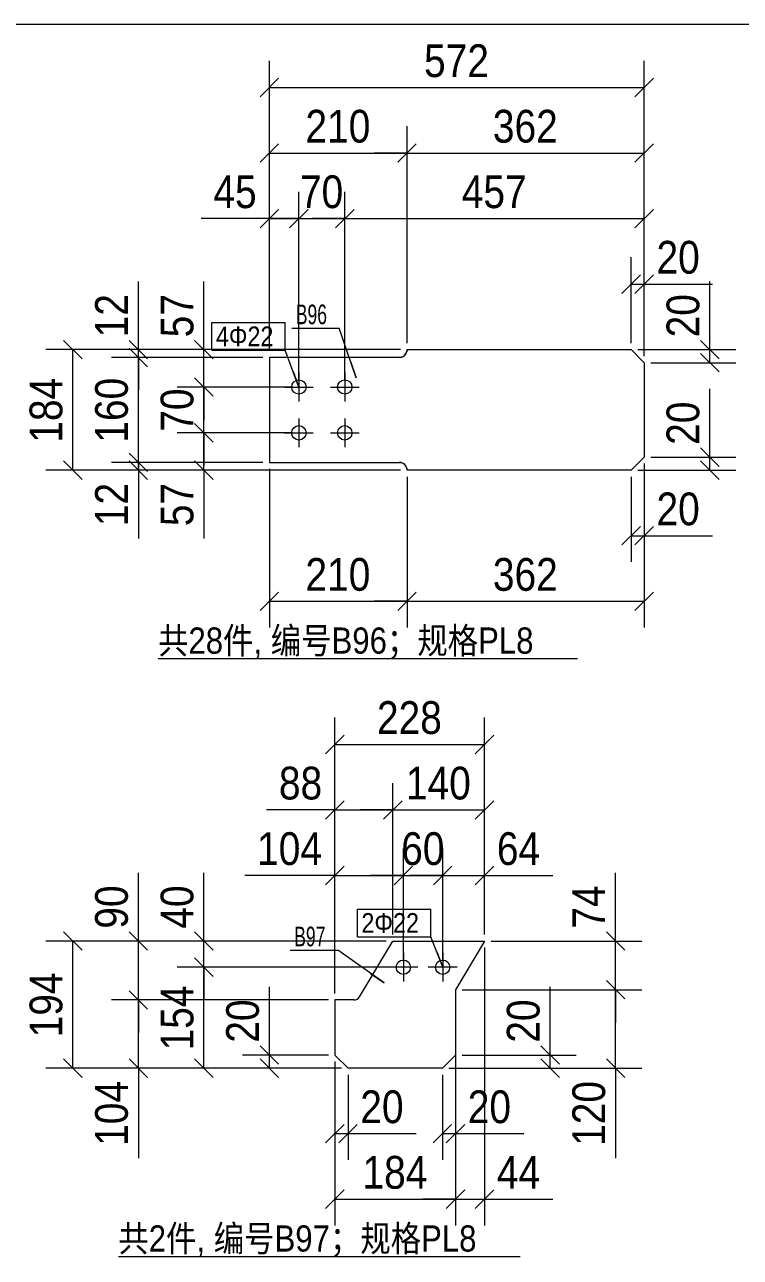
# Model space of a CAD drawing. Header units: inches. Extents: x 0 to 1938, y -2180 to 0.
# Drawn here: x 116 to 225.2, y -628.1 to -440 of the extents above; entities that cross this region are included whole.
import ezdxf

# ---------------------------------------------------------------- set-up
doc = ezdxf.new("R2010")
doc.units = ezdxf.units.IN
doc.header["$MEASUREMENT"] = 0
doc.linetypes.add('XKITLINE00', pattern=[0])
doc.linetypes.add('XKITLINE01', pattern=[4, 1, -1, 1, -1])
for name, color, linetype, lineweight in [('Bolt', 7, 'Continuous', 0), ('BoltMark', 3, 'Continuous', 0), ('DrawingSheet', 5, 'Continuous', 0), ('OtherObjectType', 1, 'Continuous', 0), ('Part', 2, 'Continuous', 0), ('PartMark', 3, 'Continuous', 0), ('Z-DIMENSIONS', 1, 'Continuous', 0)]:
    doc.layers.add(name, color=color, linetype=linetype, lineweight=lineweight)
doc.styles.add('Arial Narrow', font='ARIAL.TTF')
doc.styles.add('romsim', font='ARIAL.TTF')
doc.styles.add('宋体', font='ARIAL.TTF')

# ---------------------------------------------------------------- blocks, each defined once
blk = doc.blocks.new('*A197')
at = {"layer": 'Part', "color": 2, "linetype": 'XKITLINE00', "lineweight": 0}
for p, q in [((176.87, 375.4), (176.82, 375.09)), ((176.87, 375.4), (211.07, 375.4)), ((211.07, 375.4), (213.07, 373.4)), ((175.67, 374.2), (155.87, 374.2)), ((155.87, 374.2), (155.87, 358.2)), ((175.98, 374.24), (175.67, 374.2)), ((213.07, 373.4), (213.07, 359)), ((155.87, 358.2), (175.67, 358.2)), ((175.67, 358.2), (175.98, 358.16)), ((213.07, 359), (211.07, 357)), ((176.82, 357.31), (176.87, 357)), ((211.07, 357), (176.87, 357))]:
    blk.add_line(p, q, dxfattribs=at)
at = {"layer": 'Part', "color": 6, "linetype": 'XKITLINE01', "lineweight": 0}
for p, q in [((176.82, 375.09), (176.87, 375.4)), ((175.67, 374.2), (175.98, 374.24)), ((175.98, 358.16), (175.67, 358.2)), ((176.87, 357), (176.82, 357.31))]:
    blk.add_line(p, q, dxfattribs=at)
at = {"layer": 'Part', "color": 2, "linetype": 'XKITLINE00', "lineweight": 0}
for centre, start, end in [((175.67, 375.4), 285, 345), ((175.67, 357), 15, 75)]:
    blk.add_arc(centre, 1.2, start, end, dxfattribs=at)
at = {"layer": 'Part', "color": 6, "linetype": 'XKITLINE01', "lineweight": 0}
for centre, start, end in [((175.67, 375.4), 285, 345), ((175.67, 357), 15, 75)]:
    blk.add_arc(centre, 1.2, start, end, dxfattribs=at)
blk = doc.blocks.new('*A198')
at = {"layer": 'Bolt', "color": 2, "linetype": 'XKITLINE00', "lineweight": 0}
for p, q in [((160.37, 371.9), (160.37, 367.5)), ((167.37, 371.9), (167.37, 367.5)), ((158.17, 369.7), (162.57, 369.7)), ((165.17, 369.7), (169.57, 369.7)), ((160.37, 364.9), (160.37, 360.5)), ((167.37, 364.9), (167.37, 360.5)), ((158.17, 362.7), (162.57, 362.7)), ((165.17, 362.7), (169.57, 362.7))]:
    blk.add_line(p, q, dxfattribs=at)
for centre in [(160.37, 369.7), (167.37, 369.7), (160.37, 362.7), (167.37, 362.7)]:
    blk.add_circle(centre, 1.1, dxfattribs=at)
blk = doc.blocks.new('*A199')
at = {"layer": 'Part', "color": 2, "linetype": 'XKITLINE00', "lineweight": 0}
for p, q in [((169.62, 276.64), (174.7, 285.15)), ((174.7, 285.15), (188.7, 285.15)), ((188.7, 285.15), (184.27, 277.71)), ((169.46, 276.44), (169.62, 276.64)), ((184.27, 277.71), (184.27, 276.15)), ((168.76, 276.15), (165.87, 276.15)), ((165.87, 276.15), (165.87, 267.75)), ((168.76, 276.15), (169.02, 276.18)), ((169.02, 276.18), (169.26, 276.28)), ((169.26, 276.28), (169.46, 276.44)), ((184.27, 276.15), (184.27, 267.75)), ((165.87, 267.75), (167.87, 265.75)), ((184.27, 267.75), (182.27, 265.75)), ((182.27, 265.75), (167.87, 265.75))]:
    blk.add_line(p, q, dxfattribs=at)
blk = doc.blocks.new('*A200')
at = {"layer": 'Bolt', "color": 2, "linetype": 'XKITLINE00', "lineweight": 0}
for p, q in [((176.31, 283.35), (176.31, 278.95)), ((182.31, 283.35), (182.31, 278.95)), ((178.51, 281.15), (174.11, 281.15)), ((184.51, 281.15), (180.11, 281.15))]:
    blk.add_line(p, q, dxfattribs=at)
for centre in [(176.31, 281.15), (182.31, 281.15)]:
    blk.add_circle(centre, 1.1, dxfattribs=at)
blk = doc.blocks.new('*A237')
at = {"layer": 'DrawingSheet', "color": 5, "linetype": 'XKITLINE00', "lineweight": 0}
blk.add_line((635, 425), (5, 425), dxfattribs=at)
blk = doc.blocks.new('*A295')
at = {"layer": 'OtherObjectType', "color": 6, "linetype": 'XKITLINE00', "lineweight": 0}
blk.add_line((138.88, 328.25), (202.86, 328.25), dxfattribs=at)
at = {"layer": 'OtherObjectType', "color": 3, "style": '宋体', "width": 0.85}
blk.add_text('共28件, 编号B96；规格PL8', height=4, dxfattribs=at).set_placement((138.88, 329))
blk = doc.blocks.new('*A296')
at = {"layer": 'Z-DIMENSIONS', "color": 4, "linetype": 'XKITLINE00', "lineweight": 0}
for p, q in [((211.07, 376.4), (211.07, 389.5)), ((213.07, 374.4), (213.07, 389.5)), ((212.48, 386.81), (209.65, 383.99)), ((214.48, 386.81), (211.65, 383.99)), ((211.07, 385.4), (213.07, 385.4)), ((213.07, 385.4), (223.48, 385.4)), ((213.07, 385.4), (223.48, 385.4))]:
    blk.add_line(p, q, dxfattribs=at)
at = {"layer": 'Z-DIMENSIONS', "color": 7}
for p in [(211.07, 385.4), (213.07, 385.4)]:
    blk.add_point(p, dxfattribs=at)
at = {"layer": 'Z-DIMENSIONS', "color": 7, "style": 'Arial Narrow', "width": 0.85}
blk.add_text('20', height=5, dxfattribs=at).set_placement((214.94, 387))
blk = doc.blocks.new('*A297')
at = {"layer": 'Z-DIMENSIONS', "color": 4, "linetype": 'XKITLINE00', "lineweight": 0}
for p, q in [((213.07, 358), (213.07, 343)), ((211.07, 356), (211.07, 343)), ((212.48, 348.41), (209.65, 345.59)), ((214.48, 348.41), (211.65, 345.59)), ((211.07, 347), (213.07, 347)), ((213.07, 347), (223.48, 347)), ((213.07, 347), (223.48, 347))]:
    blk.add_line(p, q, dxfattribs=at)
at = {"layer": 'Z-DIMENSIONS', "color": 7}
for p in [(211.07, 347), (213.07, 347)]:
    blk.add_point(p, dxfattribs=at)
at = {"layer": 'Z-DIMENSIONS', "color": 7, "style": 'Arial Narrow', "width": 0.85}
blk.add_text('20', height=5, dxfattribs=at).set_placement((214.94, 348.6))
blk = doc.blocks.new('*A298')
at = {"layer": 'Z-DIMENSIONS', "color": 4, "linetype": 'XKITLINE00', "lineweight": 0}
for p, q in [((223.07, 359), (223.07, 369.42)), ((223.07, 359), (223.07, 369.42)), ((221.65, 360.41), (224.48, 357.59)), ((214.07, 359), (227.07, 359)), ((221.65, 358.41), (224.48, 355.59)), ((223.07, 357), (223.07, 359)), ((212.07, 357), (227.07, 357))]:
    blk.add_line(p, q, dxfattribs=at)
at = {"layer": 'Z-DIMENSIONS', "color": 7}
for p in [(223.07, 359), (223.07, 357)]:
    blk.add_point(p, dxfattribs=at)
at = {"layer": 'Z-DIMENSIONS', "color": 7, "style": 'Arial Narrow', "width": 0.85}
blk.add_text('20', height=5, rotation=90.0002, dxfattribs=at).set_placement((221.47, 360.87))
blk = doc.blocks.new('*A299')
at = {"layer": 'Z-DIMENSIONS', "color": 4, "linetype": 'XKITLINE00', "lineweight": 0}
for p, q in [((223.07, 375.4), (223.07, 385.82)), ((223.07, 375.4), (223.07, 385.82)), ((221.65, 376.81), (224.48, 373.99)), ((212.07, 375.4), (227.07, 375.4)), ((221.65, 374.81), (224.48, 371.99)), ((223.07, 373.4), (223.07, 375.4)), ((214.07, 373.4), (227.07, 373.4))]:
    blk.add_line(p, q, dxfattribs=at)
at = {"layer": 'Z-DIMENSIONS', "color": 7}
for p in [(223.07, 375.4), (223.07, 373.4)]:
    blk.add_point(p, dxfattribs=at)
at = {"layer": 'Z-DIMENSIONS', "color": 7, "style": 'Arial Narrow', "width": 0.85}
blk.add_text('20', height=5, rotation=90.0002, dxfattribs=at).set_placement((221.47, 377.27))
blk = doc.blocks.new('*A300')
at = {"layer": 'Z-DIMENSIONS', "color": 4, "linetype": 'XKITLINE00', "lineweight": 0}
for p, q in [((167.37, 370.7), (167.37, 399.5)), ((213.07, 374.4), (213.07, 399.5)), ((167.37, 395.4), (162.37, 395.4)), ((168.78, 396.81), (165.95, 393.99)), ((167.37, 395.4), (213.07, 395.4)), ((214.48, 396.81), (211.65, 393.99))]:
    blk.add_line(p, q, dxfattribs=at)
at = {"layer": 'Z-DIMENSIONS', "color": 7}
for p in [(167.37, 395.4), (213.07, 395.4)]:
    blk.add_point(p, dxfattribs=at)
at = {"layer": 'Z-DIMENSIONS', "color": 7, "style": 'Arial Narrow', "width": 0.85}
blk.add_text('457', height=5, dxfattribs=at).set_placement((185.22, 397))
blk = doc.blocks.new('*A301')
at = {"layer": 'Z-DIMENSIONS', "color": 4, "linetype": 'XKITLINE00', "lineweight": 0}
for p, q in [((160.37, 370.7), (160.37, 399.5)), ((167.37, 370.7), (167.37, 399.5)), ((160.37, 395.4), (155.37, 395.4)), ((161.78, 396.81), (158.95, 393.99)), ((160.37, 395.4), (167.37, 395.4)), ((168.78, 396.81), (165.95, 393.99)), ((167.37, 395.4), (172.37, 395.4))]:
    blk.add_line(p, q, dxfattribs=at)
at = {"layer": 'Z-DIMENSIONS', "color": 7}
for p in [(160.37, 395.4), (167.37, 395.4)]:
    blk.add_point(p, dxfattribs=at)
at = {"layer": 'Z-DIMENSIONS', "color": 7, "style": 'Arial Narrow', "width": 0.85}
blk.add_text('70', height=5, dxfattribs=at).set_placement((160.53, 397))
blk = doc.blocks.new('*A302')
at = {"layer": 'Z-DIMENSIONS', "color": 4, "linetype": 'XKITLINE00', "lineweight": 0}
for p, q in [((155.87, 375.2), (155.87, 399.5)), ((160.37, 370.7), (160.37, 399.5)), ((155.87, 395.4), (145.45, 395.4)), ((155.87, 395.4), (145.45, 395.4)), ((157.28, 396.81), (154.45, 393.99)), ((155.87, 395.4), (160.37, 395.4)), ((161.78, 396.81), (158.95, 393.99)), ((160.37, 395.4), (165.37, 395.4))]:
    blk.add_line(p, q, dxfattribs=at)
at = {"layer": 'Z-DIMENSIONS', "color": 7}
for p in [(155.87, 395.4), (160.37, 395.4)]:
    blk.add_point(p, dxfattribs=at)
at = {"layer": 'Z-DIMENSIONS', "color": 7, "style": 'Arial Narrow', "width": 0.85}
blk.add_text('45', height=5, dxfattribs=at).set_placement((147.32, 397))
blk = doc.blocks.new('*A303')
at = {"layer": 'Z-DIMENSIONS', "color": 4, "linetype": 'XKITLINE00', "lineweight": 0}
for p, q in [((145.87, 375.4), (145.87, 385.82)), ((145.87, 375.4), (145.87, 385.82)), ((144.45, 376.81), (147.28, 373.99)), ((175.87, 375.4), (141.77, 375.4)), ((145.87, 369.7), (145.87, 375.4)), ((144.45, 371.11), (147.28, 368.29)), ((159.37, 369.7), (141.77, 369.7)), ((145.87, 369.7), (145.87, 364.7))]:
    blk.add_line(p, q, dxfattribs=at)
at = {"layer": 'Z-DIMENSIONS', "color": 7}
for p in [(145.87, 375.4), (145.87, 369.7)]:
    blk.add_point(p, dxfattribs=at)
at = {"layer": 'Z-DIMENSIONS', "color": 7, "style": 'Arial Narrow', "width": 0.85}
blk.add_text('57', height=5, rotation=90.0002, dxfattribs=at).set_placement((144.27, 377.28))
blk = doc.blocks.new('*A304')
at = {"layer": 'Z-DIMENSIONS', "color": 4, "linetype": 'XKITLINE00', "lineweight": 0}
for p, q in [((145.87, 369.7), (145.87, 374.7)), ((144.45, 371.11), (147.28, 368.29)), ((159.37, 369.7), (141.77, 369.7)), ((145.87, 362.7), (145.87, 369.7)), ((144.45, 364.11), (147.28, 361.29)), ((159.37, 362.7), (141.77, 362.7)), ((145.87, 362.7), (145.87, 357.7))]:
    blk.add_line(p, q, dxfattribs=at)
at = {"layer": 'Z-DIMENSIONS', "color": 7}
for p in [(145.87, 369.7), (145.87, 362.7)]:
    blk.add_point(p, dxfattribs=at)
at = {"layer": 'Z-DIMENSIONS', "color": 7, "style": 'Arial Narrow', "width": 0.85}
blk.add_text('70', height=5, rotation=90.0002, dxfattribs=at).set_placement((144.27, 362.87))
blk = doc.blocks.new('*A305')
at = {"layer": 'Z-DIMENSIONS', "color": 4, "linetype": 'XKITLINE00', "lineweight": 0}
for p, q in [((145.87, 362.7), (145.87, 367.7)), ((144.45, 364.11), (147.28, 361.29)), ((159.37, 362.7), (141.77, 362.7)), ((145.87, 357), (145.87, 362.7)), ((144.45, 358.41), (147.28, 355.59)), ((175.87, 357), (141.77, 357)), ((145.87, 357), (145.87, 346.58)), ((145.87, 357), (145.87, 346.58))]:
    blk.add_line(p, q, dxfattribs=at)
at = {"layer": 'Z-DIMENSIONS', "color": 7}
for p in [(145.87, 362.7), (145.87, 357)]:
    blk.add_point(p, dxfattribs=at)
at = {"layer": 'Z-DIMENSIONS', "color": 7, "style": 'Arial Narrow', "width": 0.85}
blk.add_text('57', height=5, rotation=90.0002, dxfattribs=at).set_placement((144.27, 348.46))
blk = doc.blocks.new('*A306')
at = {"layer": 'Z-DIMENSIONS', "color": 4, "linetype": 'XKITLINE00', "lineweight": 0}
for p, q in [((176.87, 376.4), (176.87, 409.5)), ((213.07, 374.4), (213.07, 409.5)), ((178.28, 406.81), (175.45, 403.99)), ((214.48, 406.81), (211.65, 403.99)), ((176.87, 405.4), (171.87, 405.4)), ((176.87, 405.4), (213.07, 405.4))]:
    blk.add_line(p, q, dxfattribs=at)
at = {"layer": 'Z-DIMENSIONS', "color": 7}
for p in [(176.87, 405.4), (213.07, 405.4)]:
    blk.add_point(p, dxfattribs=at)
at = {"layer": 'Z-DIMENSIONS', "color": 7, "style": 'Arial Narrow', "width": 0.85}
blk.add_text('362', height=5, dxfattribs=at).set_placement((189.97, 407))
blk = doc.blocks.new('*A307')
at = {"layer": 'Z-DIMENSIONS', "color": 4, "linetype": 'XKITLINE00', "lineweight": 0}
for p, q in [((155.87, 375.2), (155.87, 409.5)), ((176.87, 376.4), (176.87, 409.5)), ((157.28, 406.81), (154.45, 403.99)), ((178.28, 406.81), (175.45, 403.99)), ((155.87, 405.4), (176.87, 405.4)), ((176.87, 405.4), (181.87, 405.4))]:
    blk.add_line(p, q, dxfattribs=at)
at = {"layer": 'Z-DIMENSIONS', "color": 7}
for p in [(155.87, 405.4), (176.87, 405.4)]:
    blk.add_point(p, dxfattribs=at)
at = {"layer": 'Z-DIMENSIONS', "color": 7, "style": 'Arial Narrow', "width": 0.85}
blk.add_text('210', height=5, dxfattribs=at).set_placement((161.37, 407))
blk = doc.blocks.new('*A308')
at = {"layer": 'Z-DIMENSIONS', "color": 4, "linetype": 'XKITLINE00', "lineweight": 0}
for p, q in [((213.07, 358), (213.07, 333)), ((176.87, 356), (176.87, 333)), ((176.87, 337), (171.87, 337)), ((178.28, 338.41), (175.45, 335.59)), ((176.87, 337), (213.07, 337)), ((214.48, 338.41), (211.65, 335.59))]:
    blk.add_line(p, q, dxfattribs=at)
at = {"layer": 'Z-DIMENSIONS', "color": 7}
for p in [(176.87, 337), (213.07, 337)]:
    blk.add_point(p, dxfattribs=at)
at = {"layer": 'Z-DIMENSIONS', "color": 7, "style": 'Arial Narrow', "width": 0.85}
blk.add_text('362', height=5, dxfattribs=at).set_placement((189.97, 338.6))
blk = doc.blocks.new('*A309')
at = {"layer": 'Z-DIMENSIONS', "color": 4, "linetype": 'XKITLINE00', "lineweight": 0}
for p, q in [((155.87, 357.2), (155.87, 333)), ((176.87, 356), (176.87, 333)), ((157.28, 338.41), (154.45, 335.59)), ((155.87, 337), (176.87, 337)), ((178.28, 338.41), (175.45, 335.59)), ((176.87, 337), (181.87, 337))]:
    blk.add_line(p, q, dxfattribs=at)
at = {"layer": 'Z-DIMENSIONS', "color": 7}
for p in [(155.87, 337), (176.87, 337)]:
    blk.add_point(p, dxfattribs=at)
at = {"layer": 'Z-DIMENSIONS', "color": 7, "style": 'Arial Narrow', "width": 0.85}
blk.add_text('210', height=5, dxfattribs=at).set_placement((161.37, 338.6))
blk = doc.blocks.new('*A310')
at = {"layer": 'Z-DIMENSIONS', "color": 4, "linetype": 'XKITLINE00', "lineweight": 0}
for p, q in [((135.87, 375.4), (135.87, 385.82)), ((135.87, 375.4), (135.87, 385.82)), ((134.45, 376.81), (137.28, 373.99)), ((175.87, 375.4), (131.77, 375.4)), ((134.45, 375.61), (137.28, 372.79)), ((135.87, 374.2), (135.87, 375.4)), ((154.87, 374.2), (131.77, 374.2)), ((135.87, 374.2), (135.87, 369.2))]:
    blk.add_line(p, q, dxfattribs=at)
at = {"layer": 'Z-DIMENSIONS', "color": 7}
for p in [(135.87, 375.4), (135.87, 374.2)]:
    blk.add_point(p, dxfattribs=at)
at = {"layer": 'Z-DIMENSIONS', "color": 7, "style": 'Arial Narrow', "width": 0.85}
blk.add_text('12', height=5, rotation=90.0002, dxfattribs=at).set_placement((134.27, 377.28))
blk = doc.blocks.new('*A311')
at = {"layer": 'Z-DIMENSIONS', "color": 4, "linetype": 'XKITLINE00', "lineweight": 0}
for p, q in [((135.87, 374.2), (135.87, 379.2)), ((134.45, 375.61), (137.28, 372.79)), ((154.87, 374.2), (131.77, 374.2)), ((135.87, 358.2), (135.87, 374.2)), ((134.45, 359.61), (137.28, 356.79)), ((154.87, 358.2), (131.77, 358.2)), ((135.87, 358.2), (135.87, 353.2))]:
    blk.add_line(p, q, dxfattribs=at)
at = {"layer": 'Z-DIMENSIONS', "color": 7}
for p in [(135.87, 374.2), (135.87, 358.2)]:
    blk.add_point(p, dxfattribs=at)
at = {"layer": 'Z-DIMENSIONS', "color": 7, "style": 'Arial Narrow', "width": 0.85}
blk.add_text('160', height=5, rotation=90.0002, dxfattribs=at).set_placement((134.27, 361.2))
blk = doc.blocks.new('*A312')
at = {"layer": 'Z-DIMENSIONS', "color": 4, "linetype": 'XKITLINE00', "lineweight": 0}
for p, q in [((135.87, 358.2), (135.87, 363.2)), ((134.45, 359.61), (137.28, 356.79)), ((154.87, 358.2), (131.77, 358.2)), ((134.45, 358.41), (137.28, 355.59)), ((135.87, 357), (135.87, 358.2)), ((175.87, 357), (131.77, 357)), ((135.87, 357), (135.87, 346.58)), ((135.87, 357), (135.87, 346.58))]:
    blk.add_line(p, q, dxfattribs=at)
at = {"layer": 'Z-DIMENSIONS', "color": 7}
for p in [(135.87, 358.2), (135.87, 357)]:
    blk.add_point(p, dxfattribs=at)
at = {"layer": 'Z-DIMENSIONS', "color": 7, "style": 'Arial Narrow', "width": 0.85}
blk.add_text('12', height=5, rotation=90.0002, dxfattribs=at).set_placement((134.27, 348.46))
blk = doc.blocks.new('*A313')
at = {"layer": 'Z-DIMENSIONS', "color": 4, "linetype": 'XKITLINE00', "lineweight": 0}
for p, q in [((155.87, 375.2), (155.87, 419.5)), ((213.07, 374.4), (213.07, 419.5)), ((157.28, 416.81), (154.45, 413.99)), ((214.48, 416.81), (211.65, 413.99)), ((155.87, 415.4), (213.07, 415.4))]:
    blk.add_line(p, q, dxfattribs=at)
at = {"layer": 'Z-DIMENSIONS', "color": 7}
for p in [(155.87, 415.4), (213.07, 415.4)]:
    blk.add_point(p, dxfattribs=at)
at = {"layer": 'Z-DIMENSIONS', "color": 7, "style": 'Arial Narrow', "width": 0.85}
blk.add_text('572', height=5, dxfattribs=at).set_placement((179.47, 417))
blk = doc.blocks.new('*A314')
at = {"layer": 'Z-DIMENSIONS', "color": 4, "linetype": 'XKITLINE00', "lineweight": 0}
for p, q in [((124.45, 376.81), (127.28, 373.99)), ((175.87, 375.4), (121.77, 375.4)), ((125.87, 357), (125.87, 375.4)), ((124.45, 358.41), (127.28, 355.59)), ((175.87, 357), (121.77, 357))]:
    blk.add_line(p, q, dxfattribs=at)
at = {"layer": 'Z-DIMENSIONS', "color": 7}
for p in [(125.87, 375.4), (125.87, 357)]:
    blk.add_point(p, dxfattribs=at)
at = {"layer": 'Z-DIMENSIONS', "color": 7, "style": 'Arial Narrow', "width": 0.85}
blk.add_text('184', height=5, rotation=90.0002, dxfattribs=at).set_placement((124.27, 361.2))
blk = doc.blocks.new('*A315')
at = {"layer": 'PartMark', "color": 4, "linetype": 'XKITLINE00', "lineweight": 0}
for p, q in [((159.3, 378.68), (166.54, 378.68)), ((169.13, 371.12), (166.54, 378.68)), ((168.32, 373.48), (169.13, 371.12))]:
    blk.add_line(p, q, dxfattribs=at)
at = {"layer": 'PartMark', "color": 1, "style": 'romsim', "width": 0.6375}
blk.add_text('B96', height=3, dxfattribs=at).set_placement((159.9, 379.28))
blk = doc.blocks.new('*A316')
at = {"layer": 'BoltMark', "color": 1, "linetype": 'XKITLINE00', "lineweight": 0}
for p, q in [((147.1, 379.53), (158.29, 379.53)), ((147.1, 375.33), (147.1, 379.53)), ((158.29, 375.33), (158.29, 379.53)), ((147.1, 375.33), (158.29, 375.33)), ((160.37, 369.7), (158.29, 375.33)), ((159.5, 372.05), (160.37, 369.7))]:
    blk.add_line(p, q, dxfattribs=at)
at = {"layer": 'BoltMark', "color": 4, "style": '宋体', "width": 0.85}
blk.add_text('4Φ22', height=3, dxfattribs=at).set_placement((147.7, 375.93))
blk = doc.blocks.new('*A317')
at = {"layer": 'OtherObjectType', "color": 6, "linetype": 'XKITLINE00', "lineweight": 0}
blk.add_line((132.82, 237), (194.14, 237), dxfattribs=at)
at = {"layer": 'OtherObjectType', "color": 3, "style": '宋体', "width": 0.85}
blk.add_text('共2件, 编号B97；规格PL8', height=4, dxfattribs=at).set_placement((132.82, 237.75))
blk = doc.blocks.new('*A318')
at = {"layer": 'Z-DIMENSIONS', "color": 4, "linetype": 'XKITLINE00', "lineweight": 0}
for p, q in [((165.87, 266.75), (165.87, 251.75)), ((167.87, 264.75), (167.87, 251.75)), ((167.28, 257.16), (164.45, 254.34)), ((169.28, 257.16), (166.45, 254.34)), ((165.87, 255.75), (167.87, 255.75)), ((167.87, 255.75), (178.28, 255.75)), ((167.87, 255.75), (178.28, 255.75))]:
    blk.add_line(p, q, dxfattribs=at)
at = {"layer": 'Z-DIMENSIONS', "color": 7}
for p in [(165.87, 255.75), (167.87, 255.75)]:
    blk.add_point(p, dxfattribs=at)
at = {"layer": 'Z-DIMENSIONS', "color": 7, "style": 'Arial Narrow', "width": 0.85}
blk.add_text('20', height=5, dxfattribs=at).set_placement((169.74, 257.35))
blk = doc.blocks.new('*A319')
at = {"layer": 'Z-DIMENSIONS', "color": 4, "linetype": 'XKITLINE00', "lineweight": 0}
for p, q in [((184.27, 266.75), (184.27, 251.75)), ((182.27, 264.75), (182.27, 251.75)), ((183.68, 257.16), (180.85, 254.34)), ((185.68, 257.16), (182.85, 254.34)), ((182.27, 255.75), (184.27, 255.75)), ((184.27, 255.75), (194.68, 255.75)), ((184.27, 255.75), (194.68, 255.75))]:
    blk.add_line(p, q, dxfattribs=at)
at = {"layer": 'Z-DIMENSIONS', "color": 7}
for p in [(182.27, 255.75), (184.27, 255.75)]:
    blk.add_point(p, dxfattribs=at)
at = {"layer": 'Z-DIMENSIONS', "color": 7, "style": 'Arial Narrow', "width": 0.85}
blk.add_text('20', height=5, dxfattribs=at).set_placement((186.14, 257.35))
blk = doc.blocks.new('*A320')
at = {"layer": 'Z-DIMENSIONS', "color": 4, "linetype": 'XKITLINE00', "lineweight": 0}
for p, q in [((155.87, 267.75), (155.87, 278.17)), ((155.87, 267.75), (155.87, 278.17)), ((154.45, 269.16), (157.28, 266.34)), ((164.87, 267.75), (151.77, 267.75)), ((154.45, 267.16), (157.28, 264.34)), ((155.87, 265.75), (155.87, 267.75)), ((166.87, 265.75), (151.77, 265.75))]:
    blk.add_line(p, q, dxfattribs=at)
at = {"layer": 'Z-DIMENSIONS', "color": 7}
for p in [(155.87, 267.75), (155.87, 265.75)]:
    blk.add_point(p, dxfattribs=at)
at = {"layer": 'Z-DIMENSIONS', "color": 7, "style": 'Arial Narrow', "width": 0.85}
blk.add_text('20', height=5, rotation=90.0002, dxfattribs=at).set_placement((154.27, 269.63))
blk = doc.blocks.new('*A321')
at = {"layer": 'Z-DIMENSIONS', "color": 4, "linetype": 'XKITLINE00', "lineweight": 0}
for p, q in [((198.7, 267.75), (198.7, 278.17)), ((198.7, 267.75), (198.7, 278.17)), ((197.29, 269.16), (200.12, 266.34)), ((185.27, 267.75), (202.7, 267.75)), ((197.29, 267.16), (200.12, 264.34)), ((198.7, 265.75), (198.7, 267.75)), ((183.27, 265.75), (202.7, 265.75))]:
    blk.add_line(p, q, dxfattribs=at)
at = {"layer": 'Z-DIMENSIONS', "color": 7}
for p in [(198.7, 267.75), (198.7, 265.75)]:
    blk.add_point(p, dxfattribs=at)
at = {"layer": 'Z-DIMENSIONS', "color": 7, "style": 'Arial Narrow', "width": 0.85}
blk.add_text('20', height=5, rotation=90.0002, dxfattribs=at).set_placement((197.1, 269.63))
blk = doc.blocks.new('*A322')
at = {"layer": 'Z-DIMENSIONS', "color": 4, "linetype": 'XKITLINE00', "lineweight": 0}
for p, q in [((182.31, 282.15), (182.31, 299.25)), ((188.7, 286.15), (188.7, 299.25)), ((183.73, 296.56), (180.9, 293.74)), ((190.12, 296.56), (187.29, 293.74)), ((182.31, 295.15), (177.31, 295.15)), ((182.31, 295.15), (188.7, 295.15)), ((188.7, 295.15), (199.12, 295.15)), ((188.7, 295.15), (199.12, 295.15))]:
    blk.add_line(p, q, dxfattribs=at)
at = {"layer": 'Z-DIMENSIONS', "color": 7}
for p in [(182.31, 295.15), (188.7, 295.15)]:
    blk.add_point(p, dxfattribs=at)
at = {"layer": 'Z-DIMENSIONS', "color": 7, "style": 'Arial Narrow', "width": 0.85}
blk.add_text('64', height=5, dxfattribs=at).set_placement((190.58, 296.75))
blk = doc.blocks.new('*A323')
at = {"layer": 'Z-DIMENSIONS', "color": 4, "linetype": 'XKITLINE00', "lineweight": 0}
for p, q in [((176.31, 282.15), (176.31, 299.25)), ((182.31, 282.15), (182.31, 299.25)), ((177.73, 296.56), (174.9, 293.74)), ((183.73, 296.56), (180.9, 293.74)), ((176.31, 295.15), (171.31, 295.15)), ((176.31, 295.15), (182.31, 295.15)), ((182.31, 295.15), (187.31, 295.15))]:
    blk.add_line(p, q, dxfattribs=at)
at = {"layer": 'Z-DIMENSIONS', "color": 7}
for p in [(176.31, 295.15), (182.31, 295.15)]:
    blk.add_point(p, dxfattribs=at)
at = {"layer": 'Z-DIMENSIONS', "color": 7, "style": 'Arial Narrow', "width": 0.85}
blk.add_text('60', height=5, dxfattribs=at).set_placement((175.98, 296.75))
blk = doc.blocks.new('*A324')
at = {"layer": 'Z-DIMENSIONS', "color": 4, "linetype": 'XKITLINE00', "lineweight": 0}
for p, q in [((165.87, 277.15), (165.87, 299.25)), ((176.31, 282.15), (176.31, 299.25)), ((167.28, 296.56), (164.45, 293.74)), ((177.73, 296.56), (174.9, 293.74)), ((165.87, 295.15), (152.12, 295.15)), ((165.87, 295.15), (152.12, 295.15)), ((165.87, 295.15), (176.31, 295.15)), ((176.31, 295.15), (181.31, 295.15))]:
    blk.add_line(p, q, dxfattribs=at)
at = {"layer": 'Z-DIMENSIONS', "color": 7}
for p in [(165.87, 295.15), (176.31, 295.15)]:
    blk.add_point(p, dxfattribs=at)
at = {"layer": 'Z-DIMENSIONS', "color": 7, "style": 'Arial Narrow', "width": 0.85}
blk.add_text('104', height=5, dxfattribs=at).set_placement((153.99, 296.75))
blk = doc.blocks.new('*A325')
at = {"layer": 'Z-DIMENSIONS', "color": 4, "linetype": 'XKITLINE00', "lineweight": 0}
for p, q in [((145.87, 285.15), (145.87, 295.57)), ((145.87, 285.15), (145.87, 295.57)), ((144.45, 286.56), (147.28, 283.74)), ((173.7, 285.15), (141.77, 285.15)), ((145.87, 281.15), (145.87, 285.15)), ((144.45, 282.56), (147.28, 279.74)), ((175.31, 281.15), (141.77, 281.15)), ((145.87, 281.15), (145.87, 276.15))]:
    blk.add_line(p, q, dxfattribs=at)
at = {"layer": 'Z-DIMENSIONS', "color": 7}
for p in [(145.87, 285.15), (145.87, 281.15)]:
    blk.add_point(p, dxfattribs=at)
at = {"layer": 'Z-DIMENSIONS', "color": 7, "style": 'Arial Narrow', "width": 0.85}
blk.add_text('40', height=5, rotation=90.0002, dxfattribs=at).set_placement((144.27, 287.03))
blk = doc.blocks.new('*A326')
at = {"layer": 'Z-DIMENSIONS', "color": 4, "linetype": 'XKITLINE00', "lineweight": 0}
for p, q in [((145.87, 281.15), (145.87, 286.15)), ((144.45, 282.56), (147.28, 279.74)), ((175.31, 281.15), (141.77, 281.15)), ((145.87, 265.75), (145.87, 281.15)), ((144.45, 267.16), (147.28, 264.34)), ((166.87, 265.75), (141.77, 265.75))]:
    blk.add_line(p, q, dxfattribs=at)
at = {"layer": 'Z-DIMENSIONS', "color": 7}
for p in [(145.87, 281.15), (145.87, 265.75)]:
    blk.add_point(p, dxfattribs=at)
at = {"layer": 'Z-DIMENSIONS', "color": 7, "style": 'Arial Narrow', "width": 0.85}
blk.add_text('154', height=5, rotation=90.0002, dxfattribs=at).set_placement((144.27, 268.45))
blk = doc.blocks.new('*A327')
at = {"layer": 'Z-DIMENSIONS', "color": 4, "linetype": 'XKITLINE00', "lineweight": 0}
for p, q in [((174.7, 286.15), (174.7, 309.25)), ((188.7, 286.15), (188.7, 309.25)), ((174.7, 305.15), (169.7, 305.15)), ((176.12, 306.56), (173.29, 303.74)), ((174.7, 305.15), (188.7, 305.15)), ((190.12, 306.56), (187.29, 303.74))]:
    blk.add_line(p, q, dxfattribs=at)
at = {"layer": 'Z-DIMENSIONS', "color": 7}
for p in [(174.7, 305.15), (188.7, 305.15)]:
    blk.add_point(p, dxfattribs=at)
at = {"layer": 'Z-DIMENSIONS', "color": 7, "style": 'Arial Narrow', "width": 0.85}
blk.add_text('140', height=5, dxfattribs=at).set_placement((176.7, 306.75))
blk = doc.blocks.new('*A328')
at = {"layer": 'Z-DIMENSIONS', "color": 4, "linetype": 'XKITLINE00', "lineweight": 0}
for p, q in [((165.87, 277.15), (165.87, 309.25)), ((174.7, 286.15), (174.7, 309.25)), ((165.87, 305.15), (155.45, 305.15)), ((165.87, 305.15), (155.45, 305.15)), ((167.28, 306.56), (164.45, 303.74)), ((165.87, 305.15), (174.7, 305.15)), ((176.12, 306.56), (173.29, 303.74)), ((174.7, 305.15), (179.7, 305.15))]:
    blk.add_line(p, q, dxfattribs=at)
at = {"layer": 'Z-DIMENSIONS', "color": 7}
for p in [(165.87, 305.15), (174.7, 305.15)]:
    blk.add_point(p, dxfattribs=at)
at = {"layer": 'Z-DIMENSIONS', "color": 7, "style": 'Arial Narrow', "width": 0.85}
blk.add_text('88', height=5, dxfattribs=at).set_placement((157.32, 306.75))
blk = doc.blocks.new('*A329')
at = {"layer": 'Z-DIMENSIONS', "color": 4, "linetype": 'XKITLINE00', "lineweight": 0}
for p, q in [((188.7, 284.15), (188.7, 241.75)), ((184.27, 276.71), (184.27, 241.75)), ((185.68, 247.16), (182.85, 244.34)), ((190.12, 247.16), (187.29, 244.34)), ((184.27, 245.75), (179.27, 245.75)), ((184.27, 245.75), (188.7, 245.75)), ((188.7, 245.75), (199.12, 245.75)), ((188.7, 245.75), (199.12, 245.75))]:
    blk.add_line(p, q, dxfattribs=at)
at = {"layer": 'Z-DIMENSIONS', "color": 7}
for p in [(184.27, 245.75), (188.7, 245.75)]:
    blk.add_point(p, dxfattribs=at)
at = {"layer": 'Z-DIMENSIONS', "color": 7, "style": 'Arial Narrow', "width": 0.85}
blk.add_text('44', height=5, dxfattribs=at).set_placement((190.58, 247.35))
blk = doc.blocks.new('*A330')
at = {"layer": 'Z-DIMENSIONS', "color": 4, "linetype": 'XKITLINE00', "lineweight": 0}
for p, q in [((184.27, 276.71), (184.27, 241.75)), ((165.87, 266.75), (165.87, 241.75)), ((167.28, 247.16), (164.45, 244.34)), ((185.68, 247.16), (182.85, 244.34)), ((165.87, 245.75), (184.27, 245.75)), ((184.27, 245.75), (189.27, 245.75))]:
    blk.add_line(p, q, dxfattribs=at)
at = {"layer": 'Z-DIMENSIONS', "color": 7}
for p in [(165.87, 245.75), (184.27, 245.75)]:
    blk.add_point(p, dxfattribs=at)
at = {"layer": 'Z-DIMENSIONS', "color": 7, "style": 'Arial Narrow', "width": 0.85}
blk.add_text('184', height=5, dxfattribs=at).set_placement((170.07, 247.35))
blk = doc.blocks.new('*A331')
at = {"layer": 'Z-DIMENSIONS', "color": 4, "linetype": 'XKITLINE00', "lineweight": 0}
for p, q in [((135.87, 285.15), (135.87, 295.57)), ((135.87, 285.15), (135.87, 295.57)), ((134.45, 286.56), (137.28, 283.74)), ((173.7, 285.15), (131.77, 285.15)), ((135.87, 276.15), (135.87, 285.15)), ((134.45, 277.56), (137.28, 274.74)), ((164.87, 276.15), (131.77, 276.15)), ((135.87, 276.15), (135.87, 271.15))]:
    blk.add_line(p, q, dxfattribs=at)
at = {"layer": 'Z-DIMENSIONS', "color": 7}
for p in [(135.87, 285.15), (135.87, 276.15)]:
    blk.add_point(p, dxfattribs=at)
at = {"layer": 'Z-DIMENSIONS', "color": 7, "style": 'Arial Narrow', "width": 0.85}
blk.add_text('90', height=5, rotation=90.0002, dxfattribs=at).set_placement((134.27, 287.03))
blk = doc.blocks.new('*A332')
at = {"layer": 'Z-DIMENSIONS', "color": 4, "linetype": 'XKITLINE00', "lineweight": 0}
for p, q in [((135.87, 276.15), (135.87, 281.15)), ((134.45, 277.56), (137.28, 274.74)), ((164.87, 276.15), (131.77, 276.15)), ((135.87, 265.75), (135.87, 276.15)), ((134.45, 267.16), (137.28, 264.34)), ((166.87, 265.75), (131.77, 265.75)), ((135.87, 265.75), (135.87, 252)), ((135.87, 265.75), (135.87, 252))]:
    blk.add_line(p, q, dxfattribs=at)
at = {"layer": 'Z-DIMENSIONS', "color": 7}
for p in [(135.87, 276.15), (135.87, 265.75)]:
    blk.add_point(p, dxfattribs=at)
at = {"layer": 'Z-DIMENSIONS', "color": 7, "style": 'Arial Narrow', "width": 0.85}
blk.add_text('104', height=5, rotation=90.0002, dxfattribs=at).set_placement((134.27, 253.88))
blk = doc.blocks.new('*A333')
at = {"layer": 'Z-DIMENSIONS', "color": 4, "linetype": 'XKITLINE00', "lineweight": 0}
for p, q in [((208.7, 285.15), (208.7, 295.57)), ((208.7, 285.15), (208.7, 295.57)), ((207.29, 286.56), (210.12, 283.74)), ((189.7, 285.15), (212.7, 285.15)), ((208.7, 277.71), (208.7, 285.15)), ((207.29, 279.13), (210.12, 276.3)), ((185.27, 277.71), (212.7, 277.71)), ((208.7, 277.71), (208.7, 272.71))]:
    blk.add_line(p, q, dxfattribs=at)
at = {"layer": 'Z-DIMENSIONS', "color": 7}
for p in [(208.7, 285.15), (208.7, 277.71)]:
    blk.add_point(p, dxfattribs=at)
at = {"layer": 'Z-DIMENSIONS', "color": 7, "style": 'Arial Narrow', "width": 0.85}
blk.add_text('74', height=5, rotation=90.0002, dxfattribs=at).set_placement((207.1, 287.03))
blk = doc.blocks.new('*A334')
at = {"layer": 'Z-DIMENSIONS', "color": 4, "linetype": 'XKITLINE00', "lineweight": 0}
for p, q in [((208.7, 277.71), (208.7, 282.71)), ((207.29, 279.13), (210.12, 276.3)), ((185.27, 277.71), (212.7, 277.71)), ((208.7, 265.75), (208.7, 277.71)), ((207.29, 267.16), (210.12, 264.34)), ((183.27, 265.75), (212.7, 265.75)), ((208.7, 265.75), (208.7, 252)), ((208.7, 265.75), (208.7, 252))]:
    blk.add_line(p, q, dxfattribs=at)
at = {"layer": 'Z-DIMENSIONS', "color": 7}
for p in [(208.7, 277.71), (208.7, 265.75)]:
    blk.add_point(p, dxfattribs=at)
at = {"layer": 'Z-DIMENSIONS', "color": 7, "style": 'Arial Narrow', "width": 0.85}
blk.add_text('120', height=5, rotation=90.0002, dxfattribs=at).set_placement((207.1, 253.88))
blk = doc.blocks.new('*A335')
at = {"layer": 'Z-DIMENSIONS', "color": 4, "linetype": 'XKITLINE00', "lineweight": 0}
for p, q in [((165.87, 277.15), (165.87, 319.25)), ((188.7, 286.15), (188.7, 319.25)), ((167.28, 316.56), (164.45, 313.74)), ((190.12, 316.56), (187.29, 313.74)), ((165.87, 315.15), (188.7, 315.15))]:
    blk.add_line(p, q, dxfattribs=at)
at = {"layer": 'Z-DIMENSIONS', "color": 7}
for p in [(165.87, 315.15), (188.7, 315.15)]:
    blk.add_point(p, dxfattribs=at)
at = {"layer": 'Z-DIMENSIONS', "color": 7, "style": 'Arial Narrow', "width": 0.85}
blk.add_text('228', height=5, dxfattribs=at).set_placement((172.28, 316.75))
blk = doc.blocks.new('*A336')
at = {"layer": 'Z-DIMENSIONS', "color": 4, "linetype": 'XKITLINE00', "lineweight": 0}
for p, q in [((124.45, 286.56), (127.28, 283.74)), ((173.7, 285.15), (121.77, 285.15)), ((125.87, 265.75), (125.87, 285.15)), ((124.45, 267.16), (127.28, 264.34)), ((166.87, 265.75), (121.77, 265.75))]:
    blk.add_line(p, q, dxfattribs=at)
at = {"layer": 'Z-DIMENSIONS', "color": 7}
for p in [(125.87, 285.15), (125.87, 265.75)]:
    blk.add_point(p, dxfattribs=at)
at = {"layer": 'Z-DIMENSIONS', "color": 7, "style": 'Arial Narrow', "width": 0.85}
blk.add_text('194', height=5, rotation=90.0002, dxfattribs=at).set_placement((124.27, 270.45))
blk = doc.blocks.new('*A337')
at = {"layer": 'PartMark', "color": 4, "linetype": 'XKITLINE00', "lineweight": 0}
for p, q in [((159.06, 283.74), (166.3, 283.74)), ((173.37, 278.77), (166.3, 283.74)), ((171.32, 280.21), (173.37, 278.77))]:
    blk.add_line(p, q, dxfattribs=at)
at = {"layer": 'PartMark', "color": 1, "style": 'romsim', "width": 0.6375}
blk.add_text('B97', height=3, dxfattribs=at).set_placement((159.66, 284.34))
blk = doc.blocks.new('*A338')
at = {"layer": 'BoltMark', "color": 1, "linetype": 'XKITLINE00', "lineweight": 0}
for p, q in [((169.31, 290.01), (180.5, 290.01)), ((169.31, 285.81), (169.31, 290.01)), ((180.5, 285.81), (180.5, 290.01)), ((169.31, 285.81), (180.5, 285.81)), ((182.31, 281.15), (180.5, 285.81)), ((181.41, 283.48), (182.31, 281.15))]:
    blk.add_line(p, q, dxfattribs=at)
at = {"layer": 'BoltMark', "color": 4, "style": '宋体', "width": 0.85}
blk.add_text('2Φ22', height=3, dxfattribs=at).set_placement((169.91, 286.41))
blk = doc.blocks.new('P详图~002 (PLPL8mm零件图)')
at = {"lineweight": 0}
for name in ['*A237', '*A313', '*A307', '*A306', '*A302', '*A301', '*A300', '*A296', '*A310', '*A303', '*A299', '*A311', '*A314', '*A304', '*A197', '*A198', '*A298', '*A305', '*A312', '*A308', '*A297', '*A309', '*A295', '*A335', '*A328', '*A327', '*A324', '*A323', '*A322', '*A331', '*A325', '*A333', '*A336', '*A326', '*A199', '*A329', '*A200', '*A334', '*A332', '*A320', '*A330', '*A321', '*A318', '*A319', '*A317']:
    blk.add_blockref(name, (0, 0), dxfattribs=at)
at = {"layer": 'BoltMark', "lineweight": 0}
for name in ['*A316', '*A338']:
    blk.add_blockref(name, (0, 0), dxfattribs=at)
at = {"layer": 'PartMark', "lineweight": 0}
for name in ['*A315', '*A337']:
    blk.add_blockref(name, (0, 0), dxfattribs=at)

msp = doc.modelspace()

# ---------------------------------------------------------------- block references
msp.add_blockref('P详图~002 (PLPL8mm零件图)', (-2.5, -865))

doc.saveas('drawing.dxf')
